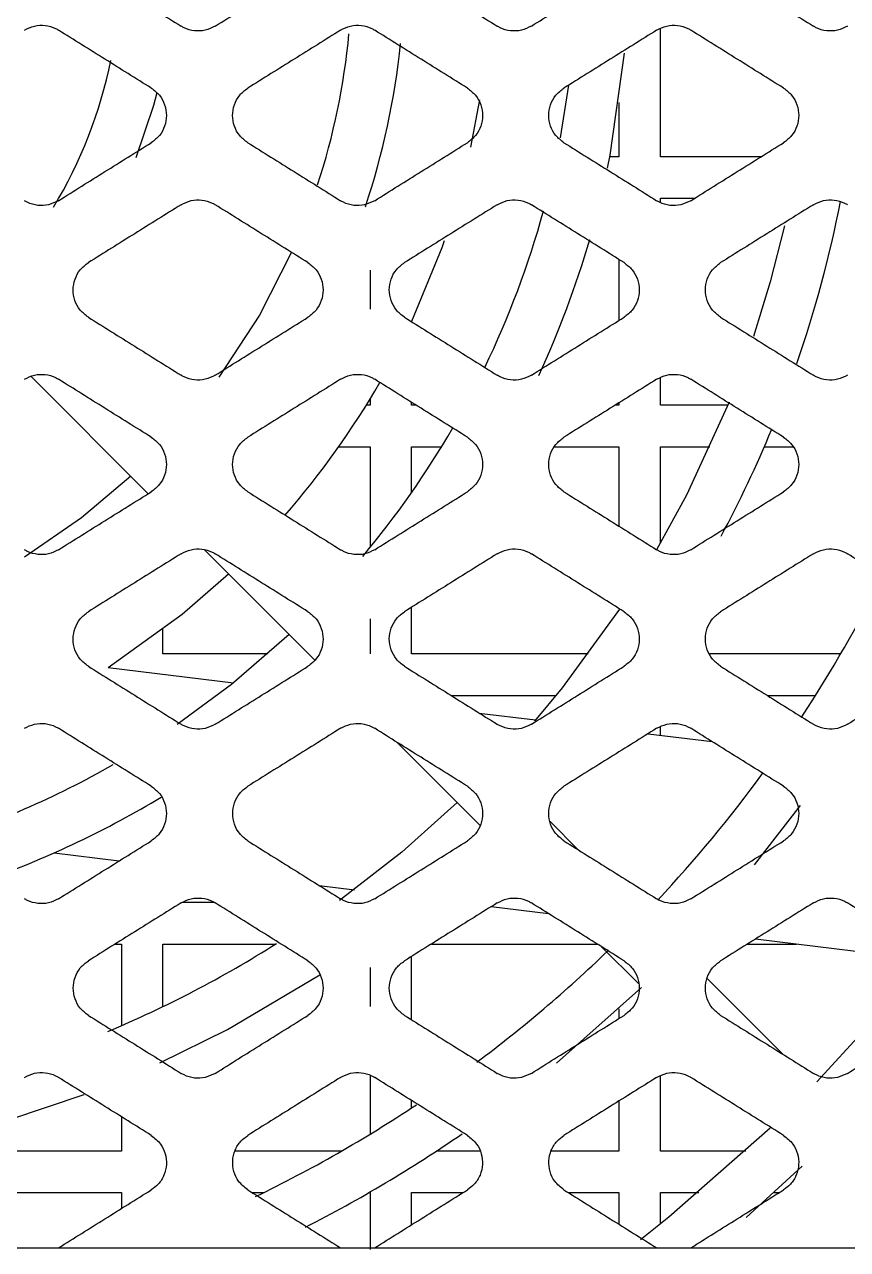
# Model space of a CAD drawing. Header units: millimetres. Extents: x 11355 to 11505, y 8083 to 8171.
# Drawn here: x 11362.818 to 11363.858, y 8087.768 to 8089.316 of the extents above; entities that cross this region are included whole.
import ezdxf

# ---------------------------------------------------------------- set-up
doc = ezdxf.new("R2010")
doc.units = ezdxf.units.MM
doc.layers.add('UPS', color=7, linetype='Continuous')

# ---------------------------------------------------------------- blocks, each defined once
blk = doc.blocks.new('UPS - 2.2kVA (APC SRT2200RMXLI-NC)')
at = {"linetype": 'Continuous'}
for p, q in [((2318.8227, 1374.8204), (2318.8227, 1374.9823)), ((2318.7067, 1374.9109), (2318.6962, 1374.8442)), ((2318.5832, 1374.8324), (2318.5945, 1374.8924)), ((2318.7704, 1374.8891), (2318.7704, 1374.8204)), ((2318.7704, 1374.8204), (2318.7588, 1374.8204)), ((2318.9501, 1374.8204), (2318.8227, 1374.8204)), ((2318.8227, 1374.768), (2318.8662, 1374.768)), ((2318.8227, 1374.7625), (2318.8227, 1374.768)), ((2318.7704, 1374.6905), (2318.7704, 1374.6134)), ((2318.4561, 1374.6769), (2318.4561, 1374.6277)), ((2318.5084, 1374.6118), (2318.5084, 1374.6122)), ((2318.0275, 1374.5425), (2318.1756, 1374.3944)), ((2318.8227, 1374.5061), (2318.8227, 1374.541)), ((2318.4561, 1374.5143), (2318.4561, 1374.5061)), ((2318.4561, 1374.5061), (2318.4511, 1374.5061)), ((2318.5084, 1374.5061), (2318.5084, 1374.5098)), ((2318.5144, 1374.5061), (2318.5084, 1374.5061)), ((2318.7704, 1374.5061), (2318.7653, 1374.5061)), ((2318.7704, 1374.5093), (2318.7704, 1374.5061)), ((2318.9079, 1374.5061), (2318.8227, 1374.5061)), ((2318.4165, 1374.4537), (2318.4561, 1374.4537)), ((2318.4561, 1374.4537), (2318.4561, 1374.3265)), ((2318.5084, 1374.4537), (2318.5462, 1374.4537)), ((2318.5084, 1374.396), (2318.5084, 1374.4537)), ((2318.689, 1374.4537), (2318.7704, 1374.4537)), ((2318.7704, 1374.4537), (2318.7704, 1374.3534)), ((2318.8227, 1374.4537), (2318.8853, 1374.4537)), ((2318.8227, 1374.3318), (2318.8227, 1374.4537)), ((2318.9541, 1374.4537), (2318.9902, 1374.4537)), ((2318.2466, 1374.3234), (2318.3861, 1374.1839)), ((2318.5084, 1374.1918), (2318.5084, 1374.2508)), ((2318.4561, 1374.2361), (2318.4561, 1374.1918)), ((2318.1941, 1374.1918), (2318.1941, 1374.223)), ((2318.3269, 1374.1918), (2318.1941, 1374.1918)), ((2318.7313, 1374.1918), (2318.5084, 1374.1918)), ((2319.0504, 1374.1918), (2318.885, 1374.1918)), ((2318.125, 1374.1747), (2318.2835, 1374.1552)), ((2318.5581, 1374.1394), (2318.6908, 1374.1394)), ((2318.9576, 1374.1394), (2319.0188, 1374.1394)), ((2318.5939, 1374.1171), (2318.6649, 1374.1084)), ((2318.8227, 1374.089), (2318.8227, 1374.0997)), ((2318.4898, 1374.0802), (2318.5949, 1373.9751)), ((2318.8071, 1374.0909), (2318.888, 1374.081)), ((2318.9418, 1373.9251), (2318.9999, 1374)), ((2318.7194, 1373.9439), (2318.6835, 1373.9799)), ((2318.0567, 1373.9403), (2318.1389, 1373.9302)), ((2318.3915, 1373.8992), (2318.4361, 1373.8937)), ((2318.2594, 1373.8775), (2318.2181, 1373.8775)), ((2318.6091, 1373.8725), (2318.6813, 1373.8636)), ((2318.943, 1373.8315), (2319.1547, 1373.8055)), ((2318.134, 1373.8251), (2318.1418, 1373.8251)), ((2318.1418, 1373.8251), (2318.1418, 1373.7219)), ((2318.1941, 1373.8251), (2318.3368, 1373.8251)), ((2318.1941, 1373.746), (2318.1941, 1373.8251)), ((2318.5334, 1373.8251), (2318.7428, 1373.8251)), ((2318.7483, 1373.8217), (2318.795, 1373.775)), ((2318.9329, 1373.8251), (2318.9945, 1373.8251)), ((2318.5084, 1373.7292), (2318.5084, 1373.8095)), ((2318.4561, 1373.7953), (2318.4561, 1373.7461)), ((2318.6913, 1373.6746), (2318.7989, 1373.7702)), ((2318.9778, 1373.6856), (2318.8818, 1373.7815)), ((2318.7704, 1373.7433), (2318.7704, 1373.7308)), ((2318.1941, 1373.676), (2318.1941, 1373.6765)), ((2318.4561, 1373.6591), (2318.4561, 1373.5848)), ((2318.8227, 1373.5632), (2318.8227, 1373.6584)), ((2318.5084, 1373.618), (2318.5084, 1373.6272)), ((2318.7704, 1373.6266), (2318.7704, 1373.5632)), ((2318.1418, 1373.6067), (2318.1418, 1373.5632)), ((2318.1418, 1373.5632), (2317.8857, 1373.5632)), ((2318.4196, 1373.5632), (2318.2852, 1373.5632)), ((2318.5948, 1373.5632), (2318.5396, 1373.5632)), ((2318.7704, 1373.5632), (2318.6846, 1373.5632)), ((2318.9305, 1373.5632), (2318.8227, 1373.5632)), ((2318.9309, 1373.4793), (2319.002, 1373.5441)), ((2317.9074, 1373.5108), (2318.1418, 1373.5108)), ((2318.1418, 1373.5108), (2318.1418, 1373.4907)), ((2318.3068, 1373.5108), (2318.3214, 1373.5108)), ((2318.4546, 1373.5108), (2318.4561, 1373.5108)), ((2318.4561, 1373.5108), (2318.4561, 1373.4389)), ((2318.5084, 1373.5108), (2318.5734, 1373.5108)), ((2318.5084, 1373.4702), (2318.5084, 1373.5108)), ((2318.7063, 1373.5108), (2318.7704, 1373.5108)), ((2318.7704, 1373.5108), (2318.7704, 1373.4708)), ((2318.8227, 1373.5108), (2318.8711, 1373.5108)), ((2318.8227, 1373.4711), (2318.8227, 1373.5108)), ((2318.9664, 1373.5108), (2318.9729, 1373.5108)), ((2314.4138, 1373.4411), (2327.7323, 1373.4411))]:
    blk.add_line(p, q, dxfattribs=at)
at = {"linetype": 'Continuous', "flags": 128}
for points in [[(2318.7559, 1374.8059), (2318.7593, 1374.8225), (2318.7773, 1374.9511)], [(2318.1605, 1374.8194), (2318.1826, 1374.8857), (2318.1868, 1374.9015)], [(2318.9796, 1374.733), (2318.9616, 1374.6624), (2318.9402, 1374.593)], [(2318.5087, 1374.6127), (2318.5469, 1374.7056), (2318.55, 1374.7145)], [(2318.3567, 1374.6997), (2318.3161, 1374.6202), (2318.2648, 1374.5415)], [(2318.9096, 1374.5103), (2318.8557, 1374.3925), (2318.818, 1374.3236)], [(2318.1535, 1374.4165), (2318.0914, 1374.364), (2318.0194, 1374.3143)], [(2318.125, 1374.1747), (2318.2183, 1374.242), (2318.2769, 1374.293)], [(2318.7712, 1374.2486), (2318.6984, 1374.1489), (2318.6635, 1374.1068)], [(2318.3537, 1374.2163), (2318.2807, 1374.153), (2318.2123, 1374.1025)], [(2318.566, 1374.004), (2318.4959, 1373.9413), (2318.4174, 1373.8799)], [(2319.1608, 1373.8132), (2319.0816, 1373.7175), (2319.0203, 1373.6509)], [(2318.1902, 1373.6747), (2318.2759, 1373.7171), (2318.3926, 1373.7863)], [(2317.9024, 1373.5769), (2318.0008, 1373.6031), (2318.0948, 1373.635)], [(2318.9614, 1373.5922), (2318.8334, 1373.4796), (2318.7974, 1373.4512)]]:
    blk.add_lwpolyline(points, dxfattribs=at)
at = {"linetype": 'Continuous'}
for radius, start, end in [(0.8732, 341.8628, 354.6705), (0.9392, 341.399, 354.2947), (0.5799, 328.824, 348.5932), (1.5191, 340.8782, 348.8785), (1.1561, 334.225, 344.7045), (1.2221, 335.1714, 343.803), (1.0476, 318.811, 330.1307), (1.1561, 320.0888, 329.9319), (1.5191, 331.8748, 337.5211), (1.7234, 326.7625, 333.6164), (1.1561, 287.1928, 299.6351), (1.7234, 316.9638, 323.8666), (1.2221, 289.9402, 301.1527), (1.4562, 292.8214, 302.2892), (1.7234, 306.7493, 313.9442), (1.7234, 295.8515, 303.636), (1.7862, 297.1327, 304.5245)]:
    blk.add_arc((2317.5598, 1375.0568), radius, start, end, dxfattribs=at)
for points, knots in [([(2318.0999, 1375.0587), (2318.1096, 1375.0526), (2318.1292, 1375.0404), (2318.1682, 1375.016), (2318.1975, 1374.9977), (2318.2171, 1374.9855)], [0, 0, 0, 0, 0.250007, 0.500014, 1, 1, 1, 1]), ([(2318.2602, 1374.9855), (2318.27, 1374.9916), (2318.2895, 1375.0038), (2318.3286, 1375.0282), (2318.3579, 1375.0465), (2318.3774, 1375.0587)], [0, 0, 0, 0, 0.250007, 0.500014, 1, 1, 1, 1]), ([(2318.4993, 1375.0587), (2318.5091, 1375.0526), (2318.5286, 1375.0404), (2318.5677, 1375.016), (2318.597, 1374.9977), (2318.6165, 1374.9855)], [0, 0, 0, 0, 0.250007, 0.500014, 1, 1, 1, 1]), ([(2318.6597, 1374.9855), (2318.6694, 1374.9916), (2318.689, 1375.0038), (2318.728, 1375.0282), (2318.7573, 1375.0465), (2318.7769, 1375.0587)], [0, 0, 0, 0, 0.250007, 0.500014, 1, 1, 1, 1]), ([(2318.8988, 1375.0587), (2318.9086, 1375.0526), (2318.9281, 1375.0404), (2318.9672, 1375.016), (2318.9965, 1374.9977), (2319.016, 1374.9855)], [0, 0, 0, 0, 0.250007, 0.5000141, 1, 1, 1, 1]), ([(2318.0191, 1374.9803), (2318.0232, 1374.9824), (2318.0315, 1374.9865), (2318.0455, 1374.987), (2318.0559, 1374.9841), (2318.061, 1374.9811), (2318.0622, 1374.9803)], [0, 0, 0, 0, 0.302278, 0.604509, 0.906999, 1, 1, 1, 1]), ([(2318.1794, 1374.9071), (2318.1697, 1374.9132), (2318.1501, 1374.9254), (2318.1111, 1374.9498), (2318.0818, 1374.9681), (2318.0622, 1374.9803)], [0, 0, 0, 0, 0.250007, 0.500014, 1, 1, 1, 1]), ([(2318.2602, 1374.9855), (2318.2561, 1374.9834), (2318.2478, 1374.9794), (2318.2338, 1374.9789), (2318.2235, 1374.9818), (2318.2183, 1374.9848), (2318.2171, 1374.9855)], [0, 0, 0, 0, 0.302278, 0.604509, 0.906999, 1, 1, 1, 1]), ([(2318.4186, 1374.9803), (2318.4088, 1374.9742), (2318.3893, 1374.962), (2318.3502, 1374.9376), (2318.3209, 1374.9193), (2318.3014, 1374.9071)], [0, 0, 0, 0, 0.250007, 0.500014, 1, 1, 1, 1]), ([(2318.4186, 1374.9803), (2318.4227, 1374.9824), (2318.4309, 1374.9865), (2318.445, 1374.987), (2318.4553, 1374.9841), (2318.4605, 1374.9811), (2318.4617, 1374.9803)], [0, 0, 0, 0, 0.302278, 0.604509, 0.906999, 1, 1, 1, 1]), ([(2318.5789, 1374.9071), (2318.5691, 1374.9132), (2318.5496, 1374.9254), (2318.5105, 1374.9498), (2318.4812, 1374.9681), (2318.4617, 1374.9803)], [0, 0, 0, 0, 0.250007, 0.500014, 1, 1, 1, 1]), ([(2318.6597, 1374.9855), (2318.6556, 1374.9834), (2318.6473, 1374.9794), (2318.6333, 1374.9789), (2318.6229, 1374.9818), (2318.6178, 1374.9848), (2318.6165, 1374.9855)], [0, 0, 0, 0, 0.302278, 0.604509, 0.906999, 1, 1, 1, 1]), ([(2318.818, 1374.9803), (2318.8083, 1374.9742), (2318.7887, 1374.962), (2318.7497, 1374.9376), (2318.7204, 1374.9193), (2318.7008, 1374.9071)], [0, 0, 0, 0, 0.250007, 0.500014, 1, 1, 1, 1]), ([(2318.818, 1374.9803), (2318.8222, 1374.9824), (2318.8304, 1374.9865), (2318.8445, 1374.987), (2318.8548, 1374.9841), (2318.86, 1374.9811), (2318.8612, 1374.9803)], [0, 0, 0, 0, 0.302278, 0.604509, 0.906999, 1, 1, 1, 1]), ([(2318.9784, 1374.9071), (2318.9686, 1374.9132), (2318.9491, 1374.9254), (2318.91, 1374.9498), (2318.8807, 1374.9681), (2318.8612, 1374.9803)], [0, 0, 0, 0, 0.250007, 0.500014, 1, 1, 1, 1]), ([(2319.0591, 1374.9855), (2319.055, 1374.9834), (2319.0468, 1374.9794), (2319.0327, 1374.9789), (2319.0224, 1374.9818), (2319.0172, 1374.9848), (2319.016, 1374.9855)], [0, 0, 0, 0, 0.302278, 0.604509, 0.906999, 1, 1, 1, 1]), ([(2318.1794, 1374.9071), (2318.1831, 1374.9043), (2318.1904, 1374.8987), (2318.197, 1374.8863), (2318.1994, 1374.8726), (2318.197, 1374.8589), (2318.1904, 1374.8465), (2318.1831, 1374.8409), (2318.1794, 1374.8381)], [0, 0, 0, 0, 0.166752, 0.33349, 0.500555, 0.666994, 0.833411, 1, 1, 1, 1]), ([(2318.3014, 1374.8381), (2318.2977, 1374.8409), (2318.2904, 1374.8465), (2318.2838, 1374.8589), (2318.2814, 1374.8726), (2318.2838, 1374.8863), (2318.2904, 1374.8987), (2318.2977, 1374.9043), (2318.3014, 1374.9071)], [0, 0, 0, 0, 0.166756, 0.333498, 0.500568, 0.667011, 0.833425, 1, 1, 1, 1]), ([(2318.5789, 1374.9071), (2318.5825, 1374.9043), (2318.5898, 1374.8987), (2318.5964, 1374.8863), (2318.5988, 1374.8726), (2318.5964, 1374.8589), (2318.5898, 1374.8465), (2318.5825, 1374.8409), (2318.5789, 1374.8381)], [0, 0, 0, 0, 0.166752, 0.33349, 0.500555, 0.666994, 0.833411, 1, 1, 1, 1]), ([(2318.7008, 1374.8381), (2318.6972, 1374.8409), (2318.6899, 1374.8465), (2318.6833, 1374.8589), (2318.6809, 1374.8726), (2318.6833, 1374.8863), (2318.6899, 1374.8987), (2318.6972, 1374.9043), (2318.7008, 1374.9071)], [0, 0, 0, 0, 0.166756, 0.333498, 0.500568, 0.667011, 0.833425, 1, 1, 1, 1]), ([(2318.9784, 1374.9071), (2318.982, 1374.9043), (2318.9893, 1374.8987), (2318.9959, 1374.8863), (2318.9983, 1374.8726), (2318.9959, 1374.8589), (2318.9893, 1374.8465), (2318.982, 1374.8409), (2318.9784, 1374.8381)], [0, 0, 0, 0, 0.166752, 0.33349, 0.500555, 0.666994, 0.833411, 1, 1, 1, 1]), ([(2318.0622, 1374.7648), (2318.072, 1374.771), (2318.0915, 1374.7832), (2318.1306, 1374.8076), (2318.1599, 1374.8259), (2318.1794, 1374.8381)], [0, 0, 0, 0, 0.250012, 0.500023, 1, 1, 1, 1]), ([(2318.3014, 1374.8381), (2318.3111, 1374.832), (2318.3307, 1374.8198), (2318.3697, 1374.7954), (2318.399, 1374.7771), (2318.4186, 1374.7648)], [0, 0, 0, 0, 0.250012, 0.500023, 1, 1, 1, 1]), ([(2318.4617, 1374.7648), (2318.4715, 1374.771), (2318.491, 1374.7832), (2318.5301, 1374.8076), (2318.5594, 1374.8259), (2318.5789, 1374.8381)], [0, 0, 0, 0, 0.250012, 0.500023, 1, 1, 1, 1]), ([(2318.7008, 1374.8381), (2318.7106, 1374.832), (2318.7301, 1374.8198), (2318.7692, 1374.7954), (2318.7985, 1374.7771), (2318.818, 1374.7648)], [0, 0, 0, 0, 0.250012, 0.500023, 1, 1, 1, 1]), ([(2318.8612, 1374.7648), (2318.8709, 1374.771), (2318.8905, 1374.7832), (2318.9295, 1374.8076), (2318.9588, 1374.8259), (2318.9784, 1374.8381)], [0, 0, 0, 0, 0.2500116, 0.5000231, 1, 1, 1, 1]), ([(2318.0622, 1374.7648), (2318.0581, 1374.7628), (2318.0499, 1374.7587), (2318.0358, 1374.7582), (2318.0255, 1374.7611), (2318.0203, 1374.7641), (2318.0191, 1374.7648)], [0, 0, 0, 0, 0.30226, 0.604473, 0.906935, 1, 1, 1, 1]), ([(2318.2171, 1374.7597), (2318.2073, 1374.7536), (2318.1878, 1374.7414), (2318.1487, 1374.717), (2318.1194, 1374.6987), (2318.0999, 1374.6865)], [0, 0, 0, 0, 0.250012, 0.500024, 1, 1, 1, 1]), ([(2318.2171, 1374.7597), (2318.2212, 1374.7617), (2318.2295, 1374.7658), (2318.2435, 1374.7663), (2318.2538, 1374.7634), (2318.259, 1374.7604), (2318.2602, 1374.7597)], [0, 0, 0, 0, 0.30225, 0.604453, 0.906909, 1, 1, 1, 1]), ([(2318.3774, 1374.6865), (2318.3676, 1374.6926), (2318.3481, 1374.7048), (2318.309, 1374.7292), (2318.2797, 1374.7475), (2318.2602, 1374.7597)], [0, 0, 0, 0, 0.250012, 0.500024, 1, 1, 1, 1]), ([(2318.4617, 1374.7648), (2318.4576, 1374.7628), (2318.4493, 1374.7587), (2318.4353, 1374.7582), (2318.4249, 1374.7611), (2318.4198, 1374.7641), (2318.4186, 1374.7648)], [0, 0, 0, 0, 0.30226, 0.604473, 0.906935, 1, 1, 1, 1]), ([(2318.6165, 1374.7597), (2318.6068, 1374.7536), (2318.5872, 1374.7414), (2318.5482, 1374.717), (2318.5189, 1374.6987), (2318.4993, 1374.6865)], [0, 0, 0, 0, 0.250012, 0.500024, 1, 1, 1, 1]), ([(2318.6165, 1374.7597), (2318.6207, 1374.7617), (2318.6289, 1374.7658), (2318.643, 1374.7663), (2318.6533, 1374.7634), (2318.6585, 1374.7604), (2318.6597, 1374.7597)], [0, 0, 0, 0, 0.30225, 0.604453, 0.906909, 1, 1, 1, 1]), ([(2318.7769, 1374.6865), (2318.7671, 1374.6926), (2318.7476, 1374.7048), (2318.7085, 1374.7292), (2318.6792, 1374.7475), (2318.6597, 1374.7597)], [0, 0, 0, 0, 0.250012, 0.500024, 1, 1, 1, 1]), ([(2318.8612, 1374.7648), (2318.857, 1374.7628), (2318.8488, 1374.7587), (2318.8347, 1374.7582), (2318.8244, 1374.7611), (2318.8192, 1374.7641), (2318.818, 1374.7648)], [0, 0, 0, 0, 0.30226, 0.604473, 0.906935, 1, 1, 1, 1]), ([(2319.016, 1374.7597), (2319.0062, 1374.7536), (2318.9867, 1374.7414), (2318.9476, 1374.717), (2318.9183, 1374.6987), (2318.8988, 1374.6865)], [0, 0, 0, 0, 0.250012, 0.500024, 1, 1, 1, 1]), ([(2319.016, 1374.7597), (2319.0201, 1374.7617), (2319.0284, 1374.7658), (2319.0424, 1374.7663), (2319.0528, 1374.7634), (2319.0579, 1374.7604), (2319.0591, 1374.7597)], [0, 0, 0, 0, 0.30225, 0.604453, 0.906909, 1, 1, 1, 1]), ([(2318.0999, 1374.6174), (2318.0962, 1374.6203), (2318.0889, 1374.6259), (2318.0823, 1374.6383), (2318.08, 1374.652), (2318.0824, 1374.6657), (2318.089, 1374.678), (2318.0962, 1374.6837), (2318.0999, 1374.6865)], [0, 0, 0, 0, 0.166771, 0.333527, 0.50062, 0.667102, 0.833551, 1, 1, 1, 1]), ([(2318.3774, 1374.6865), (2318.3811, 1374.6836), (2318.3883, 1374.678), (2318.395, 1374.6656), (2318.3973, 1374.6519), (2318.3949, 1374.6382), (2318.3883, 1374.6259), (2318.3811, 1374.6203), (2318.3774, 1374.6174)], [0, 0, 0, 0, 0.166759, 0.333504, 0.500579, 0.667052, 0.833509, 1, 1, 1, 1]), ([(2318.4993, 1374.6174), (2318.4957, 1374.6203), (2318.4884, 1374.6259), (2318.4818, 1374.6383), (2318.4794, 1374.652), (2318.4818, 1374.6657), (2318.4884, 1374.678), (2318.4957, 1374.6837), (2318.4993, 1374.6865)], [0, 0, 0, 0, 0.166771, 0.333527, 0.50062, 0.667102, 0.833551, 1, 1, 1, 1]), ([(2318.7769, 1374.6865), (2318.7805, 1374.6836), (2318.7878, 1374.678), (2318.7944, 1374.6656), (2318.7968, 1374.6519), (2318.7944, 1374.6382), (2318.7878, 1374.6259), (2318.7805, 1374.6203), (2318.7769, 1374.6174)], [0, 0, 0, 0, 0.166759, 0.333504, 0.500579, 0.667052, 0.833509, 1, 1, 1, 1]), ([(2318.8988, 1374.6174), (2318.8952, 1374.6203), (2318.8879, 1374.6259), (2318.8813, 1374.6383), (2318.8789, 1374.652), (2318.8813, 1374.6657), (2318.8879, 1374.678), (2318.8952, 1374.6837), (2318.8988, 1374.6865)], [0, 0, 0, 0, 0.166771, 0.333527, 0.50062, 0.667102, 0.833551, 1, 1, 1, 1]), ([(2318.0999, 1374.6174), (2318.1096, 1374.6113), (2318.1292, 1374.5991), (2318.1682, 1374.5747), (2318.1975, 1374.5564), (2318.2171, 1374.5442)], [0, 0, 0, 0, 0.250018, 0.500036, 1, 1, 1, 1]), ([(2318.2602, 1374.5442), (2318.27, 1374.5503), (2318.2895, 1374.5625), (2318.3286, 1374.5869), (2318.3579, 1374.6052), (2318.3774, 1374.6174)], [0, 0, 0, 0, 0.250018, 0.500036, 1, 1, 1, 1]), ([(2318.4993, 1374.6174), (2318.5091, 1374.6113), (2318.5286, 1374.5991), (2318.5677, 1374.5747), (2318.597, 1374.5564), (2318.6165, 1374.5442)], [0, 0, 0, 0, 0.2500181, 0.5000362, 1, 1, 1, 1]), ([(2318.6597, 1374.5442), (2318.6694, 1374.5503), (2318.689, 1374.5625), (2318.728, 1374.5869), (2318.7573, 1374.6052), (2318.7769, 1374.6174)], [0, 0, 0, 0, 0.250018, 0.500036, 1, 1, 1, 1]), ([(2318.8988, 1374.6174), (2318.9086, 1374.6113), (2318.9281, 1374.5991), (2318.9672, 1374.5747), (2318.9965, 1374.5564), (2319.016, 1374.5442)], [0, 0, 0, 0, 0.250018, 0.500036, 1, 1, 1, 1]), ([(2318.0191, 1374.5391), (2318.0232, 1374.5411), (2318.0315, 1374.5452), (2318.0455, 1374.5457), (2318.0558, 1374.5428), (2318.061, 1374.5398), (2318.0622, 1374.5391)], [0, 0, 0, 0, 0.302168, 0.604292, 0.906654, 1, 1, 1, 1]), ([(2318.2602, 1374.5442), (2318.2561, 1374.5422), (2318.2478, 1374.5381), (2318.2338, 1374.5376), (2318.2235, 1374.5405), (2318.2183, 1374.5435), (2318.2171, 1374.5442)], [0, 0, 0, 0, 0.302191, 0.604338, 0.906711, 1, 1, 1, 1]), ([(2318.4186, 1374.5391), (2318.4227, 1374.5411), (2318.4309, 1374.5452), (2318.445, 1374.5457), (2318.4553, 1374.5428), (2318.4605, 1374.5398), (2318.4617, 1374.5391)], [0, 0, 0, 0, 0.302168, 0.604292, 0.906654, 1, 1, 1, 1]), ([(2318.6597, 1374.5442), (2318.6556, 1374.5422), (2318.6473, 1374.5381), (2318.6333, 1374.5376), (2318.6229, 1374.5405), (2318.6178, 1374.5435), (2318.6165, 1374.5442)], [0, 0, 0, 0, 0.302191, 0.604338, 0.906711, 1, 1, 1, 1]), ([(2318.818, 1374.5391), (2318.8222, 1374.5411), (2318.8304, 1374.5452), (2318.8444, 1374.5457), (2318.8548, 1374.5428), (2318.8599, 1374.5398), (2318.8612, 1374.5391)], [0, 0, 0, 0, 0.302168, 0.604292, 0.906654, 1, 1, 1, 1]), ([(2319.0591, 1374.5442), (2319.055, 1374.5422), (2319.0468, 1374.5381), (2319.0327, 1374.5376), (2319.0224, 1374.5405), (2319.0172, 1374.5435), (2319.016, 1374.5442)], [0, 0, 0, 0, 0.302191, 0.604338, 0.906711, 1, 1, 1, 1]), ([(2318.1794, 1374.4658), (2318.1697, 1374.4719), (2318.1501, 1374.4841), (2318.1111, 1374.5085), (2318.0818, 1374.5268), (2318.0622, 1374.5391)], [0, 0, 0, 0, 0.2500175, 0.5000349, 1, 1, 1, 1]), ([(2318.4186, 1374.5391), (2318.4088, 1374.5329), (2318.3893, 1374.5207), (2318.3502, 1374.4963), (2318.3209, 1374.478), (2318.3014, 1374.4658)], [0, 0, 0, 0, 0.2500175, 0.5000349, 1, 1, 1, 1]), ([(2318.5789, 1374.4658), (2318.5691, 1374.4719), (2318.5496, 1374.4841), (2318.5105, 1374.5085), (2318.4812, 1374.5268), (2318.4617, 1374.5391)], [0, 0, 0, 0, 0.2500175, 0.5000349, 1, 1, 1, 1]), ([(2318.818, 1374.5391), (2318.8083, 1374.5329), (2318.7887, 1374.5207), (2318.7497, 1374.4963), (2318.7204, 1374.478), (2318.7008, 1374.4658)], [0, 0, 0, 0, 0.2500175, 0.5000349, 1, 1, 1, 1]), ([(2318.9784, 1374.4658), (2318.9686, 1374.4719), (2318.9491, 1374.4841), (2318.91, 1374.5085), (2318.8807, 1374.5268), (2318.8612, 1374.5391)], [0, 0, 0, 0, 0.2500175, 0.5000349, 1, 1, 1, 1]), ([(2318.1794, 1374.4658), (2318.1831, 1374.463), (2318.1904, 1374.4574), (2318.197, 1374.445), (2318.1994, 1374.4313), (2318.1969, 1374.4176), (2318.1903, 1374.4052), (2318.1831, 1374.3996), (2318.1794, 1374.3968)], [0, 0, 0, 0, 0.166779, 0.33354, 0.500644, 0.667187, 0.83372, 1, 1, 1, 1]), ([(2318.3014, 1374.3968), (2318.2977, 1374.3996), (2318.2904, 1374.4052), (2318.2838, 1374.4177), (2318.2814, 1374.4313), (2318.2838, 1374.445), (2318.2905, 1374.4574), (2318.2977, 1374.463), (2318.3014, 1374.4658)], [0, 0, 0, 0, 0.166798, 0.333579, 0.500711, 0.66727, 0.83379, 1, 1, 1, 1]), ([(2318.5789, 1374.4658), (2318.5825, 1374.463), (2318.5898, 1374.4574), (2318.5964, 1374.445), (2318.5988, 1374.4313), (2318.5964, 1374.4176), (2318.5898, 1374.4052), (2318.5825, 1374.3996), (2318.5789, 1374.3968)], [0, 0, 0, 0, 0.166779, 0.33354, 0.500644, 0.667187, 0.83372, 1, 1, 1, 1]), ([(2318.7008, 1374.3968), (2318.6972, 1374.3996), (2318.6899, 1374.4052), (2318.6833, 1374.4177), (2318.6809, 1374.4313), (2318.6833, 1374.445), (2318.6899, 1374.4574), (2318.6972, 1374.463), (2318.7008, 1374.4658)], [0, 0, 0, 0, 0.166798, 0.333579, 0.500711, 0.66727, 0.83379, 1, 1, 1, 1]), ([(2318.9784, 1374.4658), (2318.982, 1374.463), (2318.9893, 1374.4574), (2318.9959, 1374.445), (2318.9983, 1374.4313), (2318.9959, 1374.4176), (2318.9893, 1374.4052), (2318.982, 1374.3996), (2318.9784, 1374.3968)], [0, 0, 0, 0, 0.166779, 0.33354, 0.500644, 0.667187, 0.83372, 1, 1, 1, 1]), ([(2318.0622, 1374.3236), (2318.072, 1374.3297), (2318.0915, 1374.3419), (2318.1306, 1374.3663), (2318.1599, 1374.3846), (2318.1794, 1374.3968)], [0, 0, 0, 0, 0.250025, 0.50005, 1, 1, 1, 1]), ([(2318.3014, 1374.3968), (2318.3111, 1374.3907), (2318.3307, 1374.3785), (2318.3697, 1374.3541), (2318.399, 1374.3358), (2318.4186, 1374.3236)], [0, 0, 0, 0, 0.250025, 0.50005, 1, 1, 1, 1]), ([(2318.4617, 1374.3236), (2318.4715, 1374.3297), (2318.491, 1374.3419), (2318.5301, 1374.3663), (2318.5594, 1374.3846), (2318.5789, 1374.3968)], [0, 0, 0, 0, 0.250025, 0.50005, 1, 1, 1, 1]), ([(2318.7008, 1374.3968), (2318.7106, 1374.3907), (2318.7301, 1374.3785), (2318.7692, 1374.3541), (2318.7985, 1374.3358), (2318.818, 1374.3236)], [0, 0, 0, 0, 0.250025, 0.50005, 1, 1, 1, 1]), ([(2318.8612, 1374.3236), (2318.8709, 1374.3297), (2318.8905, 1374.3419), (2318.9295, 1374.3663), (2318.9588, 1374.3846), (2318.9784, 1374.3968)], [0, 0, 0, 0, 0.250025, 0.50005, 1, 1, 1, 1]), ([(2318.0622, 1374.3236), (2318.0581, 1374.3215), (2318.0499, 1374.3174), (2318.0358, 1374.3169), (2318.0255, 1374.3198), (2318.0203, 1374.3229), (2318.0191, 1374.3236)], [0, 0, 0, 0, 0.302062, 0.604081, 0.906304, 1, 1, 1, 1]), ([(2318.2171, 1374.3184), (2318.2073, 1374.3123), (2318.1878, 1374.3001), (2318.1487, 1374.2757), (2318.1194, 1374.2574), (2318.0999, 1374.2452)], [0, 0, 0, 0, 0.250023, 0.500046, 1, 1, 1, 1]), ([(2318.2171, 1374.3184), (2318.2212, 1374.3204), (2318.2294, 1374.3245), (2318.2435, 1374.325), (2318.2538, 1374.3221), (2318.259, 1374.3191), (2318.2602, 1374.3184)], [0, 0, 0, 0, 0.302018, 0.603993, 0.906199, 1, 1, 1, 1]), ([(2318.3774, 1374.2452), (2318.3676, 1374.2513), (2318.3481, 1374.2635), (2318.309, 1374.2879), (2318.2797, 1374.3062), (2318.2602, 1374.3184)], [0, 0, 0, 0, 0.250023, 0.500046, 1, 1, 1, 1]), ([(2318.4617, 1374.3236), (2318.4576, 1374.3215), (2318.4493, 1374.3174), (2318.4353, 1374.3169), (2318.425, 1374.3198), (2318.4198, 1374.3229), (2318.4186, 1374.3236)], [0, 0, 0, 0, 0.302062, 0.604081, 0.906304, 1, 1, 1, 1]), ([(2318.6165, 1374.3184), (2318.6068, 1374.3123), (2318.5872, 1374.3001), (2318.5482, 1374.2757), (2318.5189, 1374.2574), (2318.4993, 1374.2452)], [0, 0, 0, 0, 0.250023, 0.500046, 1, 1, 1, 1]), ([(2318.6165, 1374.3184), (2318.6207, 1374.3204), (2318.6289, 1374.3245), (2318.6429, 1374.325), (2318.6533, 1374.3221), (2318.6585, 1374.3191), (2318.6597, 1374.3184)], [0, 0, 0, 0, 0.302018, 0.603993, 0.906199, 1, 1, 1, 1]), ([(2318.7769, 1374.2452), (2318.7671, 1374.2513), (2318.7476, 1374.2635), (2318.7085, 1374.2879), (2318.6792, 1374.3062), (2318.6597, 1374.3184)], [0, 0, 0, 0, 0.250023, 0.500046, 1, 1, 1, 1]), ([(2318.8612, 1374.3236), (2318.857, 1374.3215), (2318.8488, 1374.3174), (2318.8348, 1374.3169), (2318.8244, 1374.3198), (2318.8193, 1374.3229), (2318.818, 1374.3236)], [0, 0, 0, 0, 0.302062, 0.604081, 0.906304, 1, 1, 1, 1]), ([(2319.016, 1374.3184), (2319.0062, 1374.3123), (2318.9867, 1374.3001), (2318.9476, 1374.2757), (2318.9183, 1374.2574), (2318.8988, 1374.2452)], [0, 0, 0, 0, 0.250023, 0.500046, 1, 1, 1, 1]), ([(2319.016, 1374.3184), (2319.0201, 1374.3204), (2319.0284, 1374.3245), (2319.0424, 1374.325), (2319.0528, 1374.3221), (2319.0579, 1374.3191), (2319.0591, 1374.3184)], [0, 0, 0, 0, 0.302018, 0.603993, 0.906199, 1, 1, 1, 1]), ([(2319.1763, 1374.2452), (2319.1666, 1374.2513), (2319.147, 1374.2635), (2319.108, 1374.2879), (2319.0787, 1374.3062), (2319.0591, 1374.3184)], [0, 0, 0, 0, 0.2500231, 0.5000461, 1, 1, 1, 1]), ([(2318.0999, 1374.1762), (2318.0962, 1374.179), (2318.0889, 1374.1846), (2318.0823, 1374.197), (2318.08, 1374.2107), (2318.0824, 1374.2244), (2318.089, 1374.2368), (2318.0963, 1374.2424), (2318.0999, 1374.2452)], [0, 0, 0, 0, 0.166811, 0.333603, 0.50079, 0.667462, 0.83409, 1, 1, 1, 1]), ([(2318.3774, 1374.2452), (2318.3811, 1374.2423), (2318.3883, 1374.2367), (2318.395, 1374.2243), (2318.3973, 1374.2106), (2318.3949, 1374.1969), (2318.3883, 1374.1846), (2318.381, 1374.179), (2318.3774, 1374.1762)], [0, 0, 0, 0, 0.166784, 0.333548, 0.500696, 0.667346, 0.833994, 1, 1, 1, 1]), ([(2318.4993, 1374.1762), (2318.4957, 1374.179), (2318.4884, 1374.1846), (2318.4818, 1374.197), (2318.4794, 1374.2107), (2318.4818, 1374.2244), (2318.4885, 1374.2368), (2318.4957, 1374.2424), (2318.4993, 1374.2452)], [0, 0, 0, 0, 0.166811, 0.333603, 0.50079, 0.667462, 0.83409, 1, 1, 1, 1]), ([(2318.7769, 1374.2452), (2318.7805, 1374.2423), (2318.7878, 1374.2367), (2318.7944, 1374.2243), (2318.7968, 1374.2106), (2318.7944, 1374.1969), (2318.7878, 1374.1846), (2318.7805, 1374.179), (2318.7769, 1374.1762)], [0, 0, 0, 0, 0.166784, 0.333548, 0.500696, 0.667346, 0.833994, 1, 1, 1, 1]), ([(2318.8988, 1374.1762), (2318.8952, 1374.179), (2318.8879, 1374.1846), (2318.8813, 1374.197), (2318.8789, 1374.2107), (2318.8813, 1374.2244), (2318.8879, 1374.2368), (2318.8952, 1374.2424), (2318.8988, 1374.2452)], [0, 0, 0, 0, 0.166811, 0.333603, 0.50079, 0.667462, 0.83409, 1, 1, 1, 1]), ([(2318.0999, 1374.1762), (2318.1097, 1374.1701), (2318.1292, 1374.1579), (2318.1683, 1374.1334), (2318.1976, 1374.1151), (2318.2171, 1374.1029)], [0, 0, 0, 0, 0.250032, 0.500063, 1, 1, 1, 1]), ([(2318.2602, 1374.1029), (2318.27, 1374.109), (2318.2895, 1374.1212), (2318.3286, 1374.1456), (2318.3579, 1374.164), (2318.3774, 1374.1762)], [0, 0, 0, 0, 0.2500317, 0.5000634, 1, 1, 1, 1]), ([(2318.4993, 1374.1762), (2318.5091, 1374.1701), (2318.5287, 1374.1579), (2318.5677, 1374.1334), (2318.597, 1374.1151), (2318.6166, 1374.1029)], [0, 0, 0, 0, 0.250032, 0.500063, 1, 1, 1, 1]), ([(2318.6597, 1374.1029), (2318.6694, 1374.109), (2318.689, 1374.1212), (2318.728, 1374.1456), (2318.7573, 1374.164), (2318.7769, 1374.1762)], [0, 0, 0, 0, 0.2500317, 0.5000634, 1, 1, 1, 1]), ([(2318.8988, 1374.1762), (2318.9086, 1374.1701), (2318.9281, 1374.1579), (2318.9672, 1374.1334), (2318.9965, 1374.1151), (2319.016, 1374.1029)], [0, 0, 0, 0, 0.250032, 0.500063, 1, 1, 1, 1]), ([(2319.0591, 1374.1029), (2319.0689, 1374.109), (2319.0884, 1374.1212), (2319.1275, 1374.1456), (2319.1568, 1374.164), (2319.1763, 1374.1762)], [0, 0, 0, 0, 0.2500317, 0.5000634, 1, 1, 1, 1]), ([(2318.0191, 1374.0978), (2318.0232, 1374.0998), (2318.0315, 1374.1039), (2318.0455, 1374.1044), (2318.0558, 1374.1015), (2318.061, 1374.0985), (2318.0622, 1374.0978)], [0, 0, 0, 0, 0.301781, 0.603523, 0.905512, 1, 1, 1, 1]), ([(2318.1794, 1374.0245), (2318.1697, 1374.0306), (2318.1501, 1374.0428), (2318.1111, 1374.0672), (2318.0818, 1374.0855), (2318.0622, 1374.0978)], [0, 0, 0, 0, 0.2500288, 0.5000577, 1, 1, 1, 1]), ([(2318.2602, 1374.1029), (2318.2561, 1374.1009), (2318.2479, 1374.0968), (2318.2338, 1374.0963), (2318.2235, 1374.0992), (2318.2183, 1374.1022), (2318.2171, 1374.1029)], [0, 0, 0, 0, 0.301855, 0.603671, 0.905682, 1, 1, 1, 1]), ([(2318.4186, 1374.0978), (2318.4088, 1374.0916), (2318.3893, 1374.0794), (2318.3502, 1374.055), (2318.3209, 1374.0367), (2318.3014, 1374.0245)], [0, 0, 0, 0, 0.250029, 0.500058, 1, 1, 1, 1]), ([(2318.4186, 1374.0978), (2318.4227, 1374.0998), (2318.4309, 1374.1039), (2318.4449, 1374.1044), (2318.4553, 1374.1015), (2318.4605, 1374.0985), (2318.4617, 1374.0978)], [0, 0, 0, 0, 0.301781, 0.603523, 0.905512, 1, 1, 1, 1]), ([(2318.5789, 1374.0245), (2318.5691, 1374.0306), (2318.5496, 1374.0428), (2318.5105, 1374.0672), (2318.4812, 1374.0855), (2318.4617, 1374.0978)], [0, 0, 0, 0, 0.2500288, 0.5000577, 1, 1, 1, 1]), ([(2318.6597, 1374.1029), (2318.6556, 1374.1009), (2318.6473, 1374.0968), (2318.6333, 1374.0963), (2318.623, 1374.0992), (2318.6178, 1374.1022), (2318.6166, 1374.1029)], [0, 0, 0, 0, 0.301855, 0.603671, 0.905682, 1, 1, 1, 1]), ([(2318.818, 1374.0978), (2318.8083, 1374.0916), (2318.7887, 1374.0794), (2318.7497, 1374.055), (2318.7204, 1374.0367), (2318.7008, 1374.0245)], [0, 0, 0, 0, 0.250029, 0.500058, 1, 1, 1, 1]), ([(2318.818, 1374.0978), (2318.8222, 1374.0998), (2318.8304, 1374.1039), (2318.8444, 1374.1044), (2318.8548, 1374.1015), (2318.8599, 1374.0985), (2318.8612, 1374.0978)], [0, 0, 0, 0, 0.301781, 0.603523, 0.905512, 1, 1, 1, 1]), ([(2318.9784, 1374.0245), (2318.9686, 1374.0306), (2318.9491, 1374.0428), (2318.91, 1374.0672), (2318.8807, 1374.0855), (2318.8612, 1374.0978)], [0, 0, 0, 0, 0.2500288, 0.5000577, 1, 1, 1, 1]), ([(2319.0591, 1374.1029), (2319.055, 1374.1009), (2319.0468, 1374.0968), (2319.0328, 1374.0963), (2319.0224, 1374.0992), (2319.0172, 1374.1022), (2319.016, 1374.1029)], [0, 0, 0, 0, 0.301855, 0.603671, 0.905682, 1, 1, 1, 1]), ([(2318.1794, 1374.0245), (2318.1831, 1374.0217), (2318.1904, 1374.0161), (2318.197, 1374.0037), (2318.1993, 1373.99), (2318.1969, 1373.9763), (2318.1903, 1373.9639), (2318.183, 1373.9583), (2318.1794, 1373.9555)], [0, 0, 0, 0, 0.166752, 0.333481, 0.500689, 0.667481, 0.834281, 1, 1, 1, 1]), ([(2318.3014, 1373.9555), (2318.2977, 1373.9583), (2318.2904, 1373.964), (2318.2838, 1373.9764), (2318.2815, 1373.9901), (2318.2839, 1374.0038), (2318.2905, 1374.0161), (2318.2978, 1374.0217), (2318.3014, 1374.0245)], [0, 0, 0, 0, 0.166786, 0.333549, 0.500809, 0.667629, 0.834405, 1, 1, 1, 1]), ([(2318.5789, 1374.0245), (2318.5825, 1374.0217), (2318.5898, 1374.0161), (2318.5964, 1374.0037), (2318.5988, 1373.99), (2318.5964, 1373.9763), (2318.5898, 1373.9639), (2318.5825, 1373.9583), (2318.5789, 1373.9555)], [0, 0, 0, 0, 0.166752, 0.333481, 0.500689, 0.667481, 0.834281, 1, 1, 1, 1]), ([(2318.7008, 1373.9555), (2318.6972, 1373.9583), (2318.6899, 1373.964), (2318.6833, 1373.9764), (2318.6809, 1373.9901), (2318.6833, 1374.0038), (2318.69, 1374.0161), (2318.6972, 1374.0217), (2318.7008, 1374.0245)], [0, 0, 0, 0, 0.166786, 0.333549, 0.500809, 0.667629, 0.834405, 1, 1, 1, 1]), ([(2318.9784, 1374.0245), (2318.982, 1374.0217), (2318.9893, 1374.0161), (2318.9959, 1374.0037), (2318.9983, 1373.99), (2318.9959, 1373.9763), (2318.9892, 1373.9639), (2318.982, 1373.9583), (2318.9784, 1373.9555)], [0, 0, 0, 0, 0.166752, 0.333481, 0.500689, 0.667481, 0.834281, 1, 1, 1, 1]), ([(2318.0622, 1373.8823), (2318.072, 1373.8884), (2318.0915, 1373.9006), (2318.1306, 1373.925), (2318.1599, 1373.9433), (2318.1794, 1373.9555)], [0, 0, 0, 0, 0.250039, 0.500078, 1, 1, 1, 1]), ([(2318.3014, 1373.9555), (2318.3111, 1373.9494), (2318.3307, 1373.9372), (2318.3697, 1373.9128), (2318.399, 1373.8945), (2318.4186, 1373.8823)], [0, 0, 0, 0, 0.250039, 0.500078, 1, 1, 1, 1]), ([(2318.4617, 1373.8823), (2318.4715, 1373.8884), (2318.491, 1373.9006), (2318.5301, 1373.925), (2318.5594, 1373.9433), (2318.5789, 1373.9555)], [0, 0, 0, 0, 0.250039, 0.500078, 1, 1, 1, 1]), ([(2318.7008, 1373.9555), (2318.7106, 1373.9494), (2318.7301, 1373.9372), (2318.7692, 1373.9128), (2318.7985, 1373.8945), (2318.818, 1373.8823)], [0, 0, 0, 0, 0.250039, 0.500078, 1, 1, 1, 1]), ([(2318.8612, 1373.8823), (2318.8709, 1373.8884), (2318.8905, 1373.9006), (2318.9295, 1373.925), (2318.9588, 1373.9433), (2318.9784, 1373.9555)], [0, 0, 0, 0, 0.250039, 0.500078, 1, 1, 1, 1]), ([(2318.0622, 1373.8823), (2318.0581, 1373.8802), (2318.0499, 1373.8762), (2318.0359, 1373.8757), (2318.0255, 1373.8786), (2318.0204, 1373.8816), (2318.0191, 1373.8823)], [0, 0, 0, 0, 0.301554, 0.603073, 0.904812, 1, 1, 1, 1]), ([(2318.2171, 1373.8771), (2318.2073, 1373.871), (2318.1878, 1373.8588), (2318.1487, 1373.8344), (2318.1194, 1373.8161), (2318.0999, 1373.8038)], [0, 0, 0, 0, 0.250035, 0.50007, 1, 1, 1, 1]), ([(2318.2171, 1373.8771), (2318.2212, 1373.8791), (2318.2294, 1373.8832), (2318.2434, 1373.8837), (2318.2538, 1373.8808), (2318.259, 1373.8778), (2318.2602, 1373.8771)], [0, 0, 0, 0, 0.301444, 0.602853, 0.904565, 1, 1, 1, 1]), ([(2318.3774, 1373.8038), (2318.3676, 1373.81), (2318.3481, 1373.8222), (2318.309, 1373.8466), (2318.2797, 1373.8649), (2318.2602, 1373.8771)], [0, 0, 0, 0, 0.250035, 0.50007, 1, 1, 1, 1]), ([(2318.4617, 1373.8823), (2318.4576, 1373.8802), (2318.4493, 1373.8762), (2318.4353, 1373.8757), (2318.425, 1373.8786), (2318.4198, 1373.8816), (2318.4186, 1373.8823)], [0, 0, 0, 0, 0.301554, 0.603073, 0.904812, 1, 1, 1, 1]), ([(2318.6166, 1373.8771), (2318.6068, 1373.871), (2318.5873, 1373.8588), (2318.5482, 1373.8344), (2318.5189, 1373.8161), (2318.4994, 1373.8038)], [0, 0, 0, 0, 0.250035, 0.50007, 1, 1, 1, 1]), ([(2318.6166, 1373.8771), (2318.6207, 1373.8791), (2318.6289, 1373.8832), (2318.6429, 1373.8837), (2318.6532, 1373.8808), (2318.6584, 1373.8778), (2318.6597, 1373.8771)], [0, 0, 0, 0, 0.301444, 0.602853, 0.904565, 1, 1, 1, 1]), ([(2318.7769, 1373.8038), (2318.7671, 1373.81), (2318.7476, 1373.8222), (2318.7085, 1373.8466), (2318.6792, 1373.8649), (2318.6597, 1373.8771)], [0, 0, 0, 0, 0.250035, 0.50007, 1, 1, 1, 1]), ([(2318.8612, 1373.8823), (2318.857, 1373.8802), (2318.8488, 1373.8762), (2318.8348, 1373.8757), (2318.8245, 1373.8786), (2318.8193, 1373.8816), (2318.818, 1373.8823)], [0, 0, 0, 0, 0.3015541, 0.603073, 0.9048115, 1, 1, 1, 1]), ([(2319.016, 1373.8771), (2319.0063, 1373.871), (2318.9867, 1373.8588), (2318.9477, 1373.8344), (2318.9184, 1373.8161), (2318.8988, 1373.8038)], [0, 0, 0, 0, 0.250035, 0.50007, 1, 1, 1, 1]), ([(2319.016, 1373.8771), (2319.0201, 1373.8791), (2319.0284, 1373.8832), (2319.0424, 1373.8837), (2319.0527, 1373.8808), (2319.0579, 1373.8778), (2319.0591, 1373.8771)], [0, 0, 0, 0, 0.301444, 0.602853, 0.904565, 1, 1, 1, 1]), ([(2319.1763, 1373.8038), (2319.1666, 1373.81), (2319.147, 1373.8222), (2319.108, 1373.8466), (2319.0787, 1373.8649), (2319.0591, 1373.8771)], [0, 0, 0, 0, 0.250035, 0.50007, 1, 1, 1, 1]), ([(2318.0999, 1373.7349), (2318.0962, 1373.7377), (2318.089, 1373.7433), (2318.0824, 1373.7557), (2318.08, 1373.7694), (2318.0824, 1373.7831), (2318.089, 1373.7955), (2318.0963, 1373.8011), (2318.0999, 1373.8038)], [0, 0, 0, 0, 0.1667, 0.333372, 0.500719, 0.667725, 0.834686, 1, 1, 1, 1]), ([(2318.3774, 1373.8038), (2318.381, 1373.801), (2318.3883, 1373.7954), (2318.3949, 1373.783), (2318.3973, 1373.7693), (2318.3949, 1373.7556), (2318.3883, 1373.7433), (2318.381, 1373.7377), (2318.3774, 1373.7349)], [0, 0, 0, 0, 0.166659, 0.333291, 0.500575, 0.667547, 0.834537, 1, 1, 1, 1]), ([(2318.4994, 1373.7349), (2318.4957, 1373.7377), (2318.4884, 1373.7433), (2318.4818, 1373.7557), (2318.4794, 1373.7694), (2318.4819, 1373.7831), (2318.4885, 1373.7955), (2318.4957, 1373.8011), (2318.4994, 1373.8038)], [0, 0, 0, 0, 0.1667, 0.333372, 0.500719, 0.667725, 0.834686, 1, 1, 1, 1]), ([(2318.7769, 1373.8038), (2318.7805, 1373.801), (2318.7878, 1373.7954), (2318.7944, 1373.783), (2318.7968, 1373.7693), (2318.7944, 1373.7556), (2318.7878, 1373.7433), (2318.7805, 1373.7377), (2318.7769, 1373.7349)], [0, 0, 0, 0, 0.166659, 0.333291, 0.500575, 0.667547, 0.834537, 1, 1, 1, 1]), ([(2318.8988, 1373.7349), (2318.8952, 1373.7377), (2318.8879, 1373.7433), (2318.8813, 1373.7557), (2318.8789, 1373.7694), (2318.8813, 1373.7831), (2318.8879, 1373.7955), (2318.8952, 1373.8011), (2318.8988, 1373.8038)], [0, 0, 0, 0, 0.1667, 0.333372, 0.500719, 0.667725, 0.834686, 1, 1, 1, 1]), ([(2318.0999, 1373.7349), (2318.1097, 1373.7288), (2318.1292, 1373.7166), (2318.1683, 1373.6922), (2318.1976, 1373.6739), (2318.2171, 1373.6616)], [0, 0, 0, 0, 0.250046, 0.500092, 1, 1, 1, 1]), ([(2318.2602, 1373.6616), (2318.27, 1373.6678), (2318.2895, 1373.68), (2318.3286, 1373.7044), (2318.3579, 1373.7227), (2318.3774, 1373.7349)], [0, 0, 0, 0, 0.250046, 0.500092, 1, 1, 1, 1]), ([(2318.4994, 1373.7349), (2318.5091, 1373.7288), (2318.5287, 1373.7166), (2318.5677, 1373.6922), (2318.597, 1373.6739), (2318.6166, 1373.6616)], [0, 0, 0, 0, 0.250046, 0.500092, 1, 1, 1, 1]), ([(2318.6597, 1373.6616), (2318.6694, 1373.6678), (2318.689, 1373.68), (2318.728, 1373.7044), (2318.7573, 1373.7227), (2318.7769, 1373.7349)], [0, 0, 0, 0, 0.250046, 0.5000921, 1, 1, 1, 1]), ([(2318.8988, 1373.7349), (2318.9086, 1373.7288), (2318.9281, 1373.7166), (2318.9672, 1373.6922), (2318.9965, 1373.6739), (2319.016, 1373.6616)], [0, 0, 0, 0, 0.250046, 0.500092, 1, 1, 1, 1]), ([(2319.0591, 1373.6616), (2319.0689, 1373.6678), (2319.0884, 1373.68), (2319.1275, 1373.7044), (2319.1568, 1373.7227), (2319.1763, 1373.7349)], [0, 0, 0, 0, 0.250046, 0.500092, 1, 1, 1, 1]), ([(2318.0191, 1373.6564), (2318.0232, 1373.6585), (2318.0314, 1373.6626), (2318.0454, 1373.6631), (2318.0558, 1373.6602), (2318.061, 1373.6572), (2318.0622, 1373.6564)], [0, 0, 0, 0, 0.301008, 0.6019853, 0.9033571, 1, 1, 1, 1]), ([(2318.2602, 1373.6616), (2318.2561, 1373.6596), (2318.2479, 1373.6555), (2318.2339, 1373.655), (2318.2235, 1373.6579), (2318.2184, 1373.6609), (2318.2171, 1373.6616)], [0, 0, 0, 0, 0.301151, 0.602272, 0.903677, 1, 1, 1, 1]), ([(2318.4186, 1373.6564), (2318.4227, 1373.6585), (2318.4309, 1373.6626), (2318.4449, 1373.6631), (2318.4552, 1373.6602), (2318.4604, 1373.6572), (2318.4617, 1373.6564)], [0, 0, 0, 0, 0.301008, 0.6019853, 0.9033571, 1, 1, 1, 1]), ([(2318.6597, 1373.6616), (2318.6556, 1373.6596), (2318.6473, 1373.6555), (2318.6334, 1373.655), (2318.623, 1373.6579), (2318.6178, 1373.6609), (2318.6166, 1373.6616)], [0, 0, 0, 0, 0.301151, 0.602272, 0.903677, 1, 1, 1, 1]), ([(2318.818, 1373.6564), (2318.8222, 1373.6585), (2318.8304, 1373.6626), (2318.8443, 1373.6631), (2318.8547, 1373.6602), (2318.8599, 1373.6572), (2318.8611, 1373.6564)], [0, 0, 0, 0, 0.301008, 0.601985, 0.903357, 1, 1, 1, 1]), ([(2319.0591, 1373.6616), (2319.055, 1373.6596), (2319.0468, 1373.6555), (2319.0328, 1373.655), (2319.0225, 1373.6579), (2319.0173, 1373.6609), (2319.016, 1373.6616)], [0, 0, 0, 0, 0.301151, 0.602272, 0.903677, 1, 1, 1, 1]), ([(2318.1794, 1373.5832), (2318.1696, 1373.5893), (2318.1501, 1373.6015), (2318.111, 1373.6259), (2318.0817, 1373.6442), (2318.0622, 1373.6564)], [0, 0, 0, 0, 0.250041, 0.500082, 1, 1, 1, 1]), ([(2318.4186, 1373.6564), (2318.4088, 1373.6503), (2318.3893, 1373.6381), (2318.3502, 1373.6137), (2318.3209, 1373.5954), (2318.3014, 1373.5832)], [0, 0, 0, 0, 0.250041, 0.500082, 1, 1, 1, 1]), ([(2318.5789, 1373.5832), (2318.5691, 1373.5893), (2318.5496, 1373.6015), (2318.5105, 1373.6259), (2318.4812, 1373.6442), (2318.4617, 1373.6564)], [0, 0, 0, 0, 0.250041, 0.500082, 1, 1, 1, 1]), ([(2318.818, 1373.6564), (2318.8083, 1373.6503), (2318.7887, 1373.6381), (2318.7497, 1373.6137), (2318.7204, 1373.5954), (2318.7009, 1373.5832)], [0, 0, 0, 0, 0.250041, 0.500082, 1, 1, 1, 1]), ([(2318.9783, 1373.5832), (2318.9686, 1373.5893), (2318.949, 1373.6015), (2318.91, 1373.6259), (2318.8807, 1373.6442), (2318.8611, 1373.6564)], [0, 0, 0, 0, 0.250041, 0.500082, 1, 1, 1, 1]), ([(2318.1794, 1373.5832), (2318.1836, 1373.5798), (2318.1914, 1373.5736), (2318.1976, 1373.5602), (2318.1993, 1373.5464), (2318.1961, 1373.5328), (2318.1892, 1373.5215), (2318.1824, 1373.5165), (2318.1794, 1373.5143)], [0, 0, 0, 0, 0.194124, 0.360612, 0.527843, 0.695274, 0.862576, 1, 1, 1, 1]), ([(2318.3014, 1373.5143), (2318.2972, 1373.5176), (2318.2894, 1373.5238), (2318.2832, 1373.5373), (2318.2815, 1373.5511), (2318.2847, 1373.5646), (2318.2916, 1373.5759), (2318.2984, 1373.5809), (2318.3014, 1373.5832)], [0, 0, 0, 0, 0.194122, 0.360655, 0.527955, 0.695413, 0.862673, 1, 1, 1, 1]), ([(2318.5789, 1373.5832), (2318.5831, 1373.5798), (2318.5909, 1373.5736), (2318.5971, 1373.5602), (2318.5987, 1373.5464), (2318.5955, 1373.5328), (2318.5886, 1373.5215), (2318.5819, 1373.5165), (2318.5789, 1373.5143)], [0, 0, 0, 0, 0.194124, 0.360612, 0.527843, 0.695274, 0.862576, 1, 1, 1, 1]), ([(2318.7009, 1373.5143), (2318.6966, 1373.5176), (2318.6888, 1373.5238), (2318.6826, 1373.5373), (2318.681, 1373.5511), (2318.6842, 1373.5646), (2318.6911, 1373.5759), (2318.6978, 1373.5809), (2318.7009, 1373.5832)], [0, 0, 0, 0, 0.194122, 0.360655, 0.527955, 0.695413, 0.862673, 1, 1, 1, 1]), ([(2318.9783, 1373.5832), (2318.9826, 1373.5798), (2318.9904, 1373.5736), (2318.9966, 1373.5602), (2318.9982, 1373.5464), (2318.995, 1373.5328), (2318.9881, 1373.5215), (2318.9814, 1373.5165), (2318.9783, 1373.5143)], [0, 0, 0, 0, 0.194124, 0.360612, 0.527843, 0.695274, 0.862576, 1, 1, 1, 1]), ([(2318.0622, 1373.441), (2318.072, 1373.4471), (2318.0915, 1373.4593), (2318.1306, 1373.4837), (2318.1599, 1373.5021), (2318.1794, 1373.5143)], [0, 0, 0, 0, 0.250054, 0.500107, 1, 1, 1, 1]), ([(2318.3014, 1373.5143), (2318.3112, 1373.5082), (2318.3307, 1373.4959), (2318.3698, 1373.4715), (2318.3991, 1373.4532), (2318.4186, 1373.441)], [0, 0, 0, 0, 0.250054, 0.500107, 1, 1, 1, 1]), ([(2318.4617, 1373.441), (2318.4714, 1373.4471), (2318.491, 1373.4593), (2318.53, 1373.4837), (2318.5593, 1373.5021), (2318.5789, 1373.5143)], [0, 0, 0, 0, 0.250054, 0.500107, 1, 1, 1, 1]), ([(2318.7009, 1373.5143), (2318.7106, 1373.5082), (2318.7302, 1373.4959), (2318.7692, 1373.4715), (2318.7985, 1373.4532), (2318.8181, 1373.441)], [0, 0, 0, 0, 0.250054, 0.500107, 1, 1, 1, 1]), ([(2318.8611, 1373.441), (2318.8709, 1373.4471), (2318.8904, 1373.4593), (2318.9295, 1373.4837), (2318.9588, 1373.5021), (2318.9783, 1373.5143)], [0, 0, 0, 0, 0.250054, 0.500107, 1, 1, 1, 1])]:
    blk.add_open_spline(points, degree=3, knots=knots, dxfattribs=at)

msp = doc.modelspace()

# ---------------------------------------------------------------- block references
at = {"layer": 'UPS'}
msp.add_blockref('UPS - 2.2kVA (APC SRT2200RMXLI-NC)', (9044.799, 6714.3289), dxfattribs=at)

doc.saveas('drawing.dxf')
